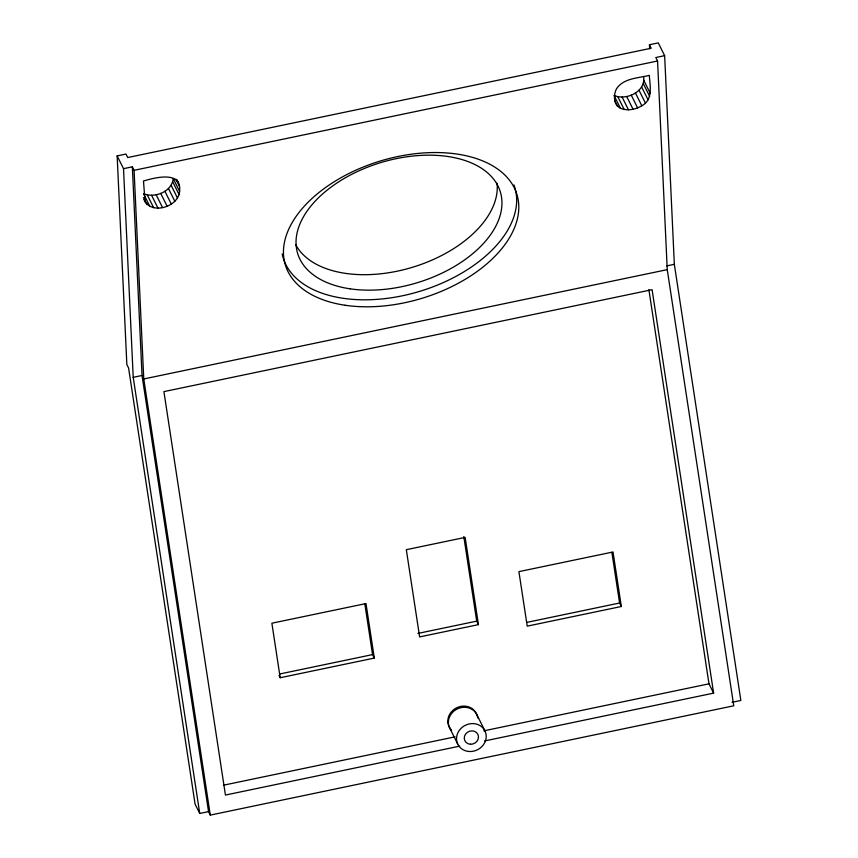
<?xml version="1.0" encoding="UTF-8"?>
<svg xmlns="http://www.w3.org/2000/svg" width="858" height="858" viewBox="0 0 858 858"><rect width="100%" height="100%" fill="white"/><g stroke="black" fill="none" stroke-linecap="round" stroke-linejoin="round"><path stroke-width="1.29" d="M149.893 206.499L143.522 193.715C154.858 198.391 171.911 191.72 173.23 178.582L179.601 191.355C178.464 207.164 150.729 215.444 143.908 199.517M620.431 108.237C613.298 104.773 613.277 94.616 616.677 88.503C623.97 78.003 638.213 78.217 649.313 75.365C650.01 85.736 653.281 99.85 641.816 105.781C635.499 109.556 627.402 111.229 620.431 108.237L614.06 95.463C626.426 100.815 646.085 91.602 643.597 76.523M664.639 55.673L655.823 57.518L657.56 61.004L667.245 269.648L733.762 705.791L210.285 815.1L208.548 811.614L199.732 813.459L195.098 804.16L128.582 368.018L126.845 364.532L117.149 155.899L125.976 154.054L127.713 157.54L651.19 48.23L649.452 44.745L658.268 42.9L664.639 55.673L674.334 264.318L740.851 700.46L732.024 702.305M117.149 155.899L123.52 168.672L132.347 166.827L134.084 170.313L143.769 378.957L210.285 815.1M134.084 170.313L657.56 61.004M199.732 813.459L133.215 377.316L142.031 375.472L132.347 166.827M666.773 265.894L674.334 264.318M143.769 378.957L667.245 269.648M417.889 633.429L476.705 621.149L478.442 624.635L419.626 636.915L406.317 549.688L465.143 537.408L478.442 624.635M279.762 673.98L372.565 654.6L374.303 658.086L280.191 677.734L279.032 675.407M526.791 622.393L619.594 603.013L621.331 606.499L527.23 626.147L518.908 571.632L613.02 551.984L621.331 606.499M223.423 785.22L455.083 736.85M483.88 730.834L708.987 683.826L713.62 693.125L484.588 740.947M459.716 746.138L225.439 795.055L163.91 391.623L652.091 289.682L713.62 693.125M179.601 191.355C182.078 170.184 154.429 177.778 143.49 180.995L145.066 201.844M643.768 80.32L650.139 93.104M643.318 83.687L649.688 96.461M641.698 87.076L648.069 99.85M639.017 90.251L645.388 103.035M635.446 93.007L641.816 105.781M631.252 95.141L637.623 107.926M626.705 96.525L633.075 109.298M622.114 97.051L628.485 109.835M617.803 96.686L624.174 109.47M614.607 100.429L617.503 106.231M476.898 714.746L485.038 731.07A15.133 13.664 -26.5 0 1 469.573 751.522A15.133 13.664 -26.5 0 1 459.502 730.094A15.133 13.664 -26.5 0 1 485.038 731.07M176.866 179.537L178.603 183.022M449.571 727.734L457.711 744.058M175.879 179.172L179.354 186.143M172.78 181.939L179.15 194.723M171.16 185.328L177.531 198.112M168.468 188.513L174.839 201.287M164.908 191.259L171.278 204.043M160.714 193.404L167.085 206.177M156.167 194.777L162.537 207.561M151.576 195.313L157.947 208.086M147.265 194.948L153.636 207.722M143.49 197.522L146.965 204.494M648.873 289.65L708.987 683.826M611.872 552.391L619.594 603.013M463.803 536.561L476.705 621.149M374.303 658.086L365.991 603.56L271.879 623.219L280.191 677.734M364.843 603.978L372.565 654.6M142.031 375.472L208.548 811.614M649.452 44.745L649.635 48.756M123.52 168.672L133.215 377.316M450.954 729.547A15.133 13.664 -26.5 0 1 456.252 708A15.133 13.664 -26.5 0 1 477.123 715.829M451.533 730.716A15.133 13.664 -26.5 0 1 457.421 708.869A15.133 13.664 -26.5 0 1 477.938 718.167M497.029 183.172A105.909 62.773 -16.9 0 1 412.709 267.213A105.909 62.773 -16.9 0 1 295.635 244.519M513.942 184.931A121.042 71.74 -16.9 0 1 418.801 291.634A121.042 71.74 -16.9 0 1 282.185 253.947M470.506 744.261A7.261 6.564 -26.5 0 0 477.927 734.448A7.261 6.564 -26.5 0 0 465.68 733.976A7.261 6.564 -26.5 0 0 470.506 744.261M350.096 288.824A105.909 62.773 -16.9 0 0 501.919 201.19A105.909 62.773 -16.9 0 0 344.948 178.024A105.909 62.773 -16.9 0 0 350.096 288.824M345.238 305.276A121.042 71.74 -16.9 0 0 518.747 205.116A121.042 71.74 -16.9 0 0 339.36 178.646A121.042 71.74 -16.9 0 0 345.238 305.276"/></g></svg>
